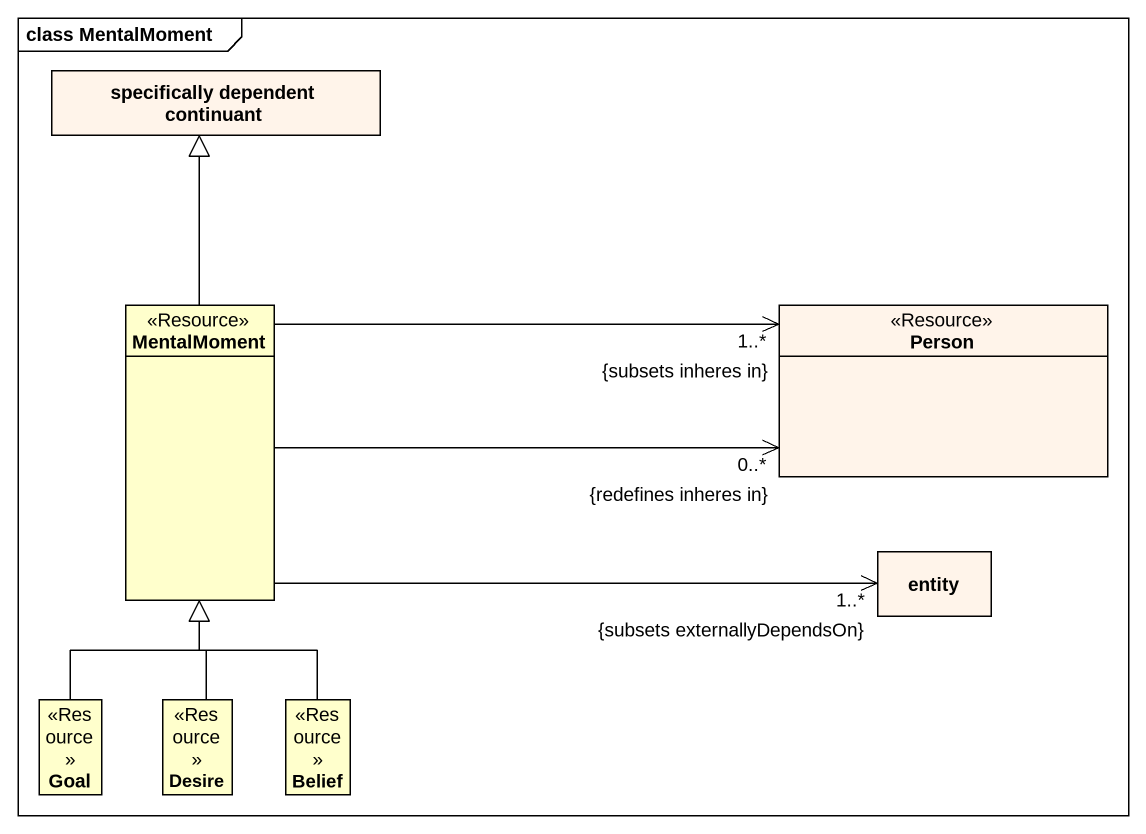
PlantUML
@startuml
mainframe class MentalMoment
hide circle
hide empty members
class "specifically dependent continuant" as specifically_dependent #FFF4EA
class MentalMoment <<Resource>>
class "Person" as Person_ <<Resource>> #FFF4EA
class "entity" as entity_ #FFF4EA
class Goal <<Resource>>
class Desire <<Resource>>
class Belief <<Resource>>
MentalMoment -up-|> specifically_dependent
MentalMoment -right-> "1..*\n{subsets inheres in}" Person_
MentalMoment -right-> "0..*\n{redefines inheres in}" Person_
MentalMoment -right-> "1..*\n{subsets externallyDependsOn}" entity_
Goal -up-|> MentalMoment
Desire -up-|> MentalMoment
Belief -up-|> MentalMoment
@enduml
